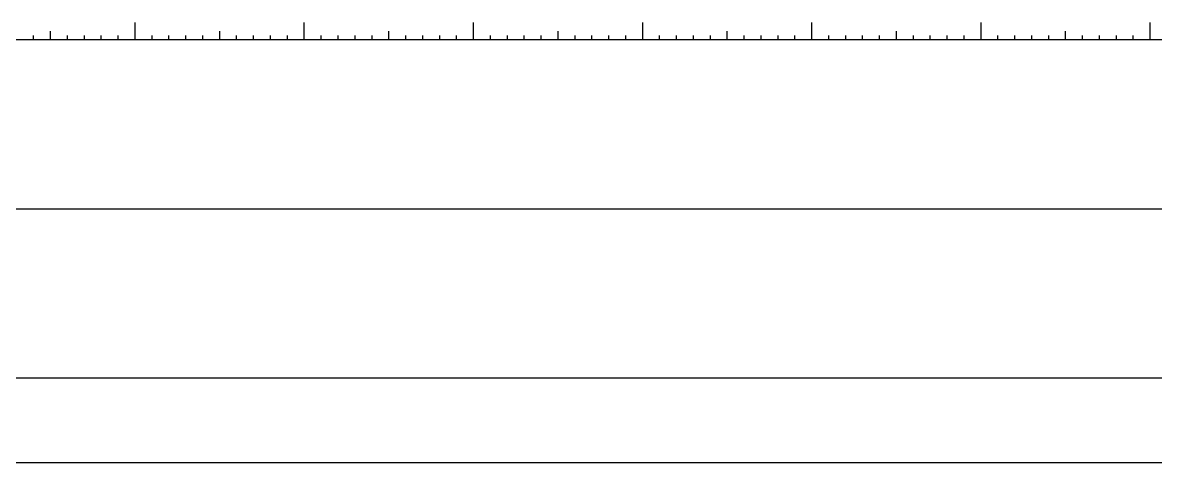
# Model space of a CAD drawing. Header units: millimetres. Extents: x 3380 to 11503, y -2610 to -1453.
# Drawn here: x 10247.8 to 10314.8, y -2535.2 to -2509.2 of the extents above; entities that cross this region are included whole.
import ezdxf
from ezdxf.enums import TextEntityAlignment as Align

# ---------------------------------------------------------------- set-up
doc = ezdxf.new("R2010")
doc.units = ezdxf.units.MM
doc.layers.add('ГЛ_Разрез_ОсьШкалаГ-1', color=6, linetype='Continuous', plot=False)
doc.layers.add('ГЛ_Разрез_ОсьШкалаГ-10', color=6, linetype='Continuous', plot=False)
doc.layers.add('ГЛ_Разрез_Таблица', color=7, linetype='Continuous')
doc.styles.add('ГеологияРазрезМасштаб', font='timesi.ttf', dxfattribs={"height": 5})
doc.styles.add('ГеологияРазрезНазвание', font='times.ttf', dxfattribs={"height": 5})

# ---------------------------------------------------------------- blocks, each defined once
blk = doc.blocks.new('*U41')
at = {"layer": 'ГЛ_Разрез_ОсьШкалаГ-1'}
for p, q in [((505, -5), (505, -4.5)), ((515, -5), (515, -4.5)), ((525, -5), (525, -4.5)), ((535, -5), (535, -4.5)), ((545, -5), (545, -4.5)), ((555, -5), (555, -4.5)), ((565, -5), (565, -4.5)), ((504, -5), (504, -4.75)), ((506, -5), (506, -4.75)), ((507, -5), (507, -4.75)), ((508, -5), (508, -4.75)), ((509, -5), (509, -4.75)), ((511, -5), (511, -4.75)), ((512, -5), (512, -4.75)), ((513, -5), (513, -4.75)), ((514, -5), (514, -4.75)), ((516, -5), (516, -4.75)), ((517, -5), (517, -4.75)), ((518, -5), (518, -4.75)), ((519, -5), (519, -4.75)), ((521, -5), (521, -4.75)), ((522, -5), (522, -4.75)), ((523, -5), (523, -4.75)), ((524, -5), (524, -4.75)), ((526, -5), (526, -4.75)), ((527, -5), (527, -4.75)), ((528, -5), (528, -4.75)), ((529, -5), (529, -4.75)), ((531, -5), (531, -4.75)), ((532, -5), (532, -4.75)), ((533, -5), (533, -4.75)), ((534, -5), (534, -4.75)), ((536, -5), (536, -4.75)), ((537, -5), (537, -4.75)), ((538, -5), (538, -4.75)), ((539, -5), (539, -4.75)), ((541, -5), (541, -4.75)), ((542, -5), (542, -4.75)), ((543, -5), (543, -4.75)), ((544, -5), (544, -4.75)), ((546, -5), (546, -4.75)), ((547, -5), (547, -4.75)), ((548, -5), (548, -4.75)), ((549, -5), (549, -4.75)), ((551, -5), (551, -4.75)), ((552, -5), (552, -4.75)), ((553, -5), (553, -4.75)), ((554, -5), (554, -4.75)), ((556, -5), (556, -4.75)), ((557, -5), (557, -4.75)), ((558, -5), (558, -4.75)), ((559, -5), (559, -4.75)), ((561, -5), (561, -4.75)), ((562, -5), (562, -4.75)), ((563, -5), (563, -4.75)), ((564, -5), (564, -4.75)), ((566, -5), (566, -4.75)), ((567, -5), (567, -4.75)), ((568, -5), (568, -4.75)), ((569, -5), (569, -4.75))]:
    blk.add_line(p, q, dxfattribs=at)
at = {"layer": 'ГЛ_Разрез_ОсьШкалаГ-10'}
for p, q in [((510, -5), (510, -4)), ((510, -5), (510, -4)), ((520, -5), (520, -4)), ((520, -5), (520, -4)), ((530, -5), (530, -4)), ((530, -5), (530, -4)), ((540, -5), (540, -4)), ((540, -5), (540, -4)), ((550, -5), (550, -4)), ((550, -5), (550, -4)), ((560, -5), (560, -4)), ((560, -5), (560, -4)), ((570, -5), (570, -4)), ((570, -5), (570, -4))]:
    blk.add_line(p, q, dxfattribs=at)
at = {"layer": 'ГЛ_Разрез_Таблица'}
for p, q in [((0, -5), (655, -5)), ((0, -15), (655, -15)), ((0, -25), (655, -25)), ((0, -30), (655, -30))]:
    blk.add_line(p, q, dxfattribs=at)
at = {"flags": 8}
for tag, style, p in [('НАЗВАНИЕ', 'ГеологияРазрезНазвание', (212.646, 119.214)), ('Масштаб', 'ГеологияРазрезМасштаб', (212.646, 111.013))]:
    blk.add_attdef(tag, text='', height=5, dxfattribs=dict(at, style=style)).set_placement(p, align=Align.MIDDLE_CENTER)

msp = doc.modelspace()

# ---------------------------------------------------------------- block references
msp.add_blockref('*U41', (9744.481, -2505.173))

doc.saveas('drawing.dxf')
